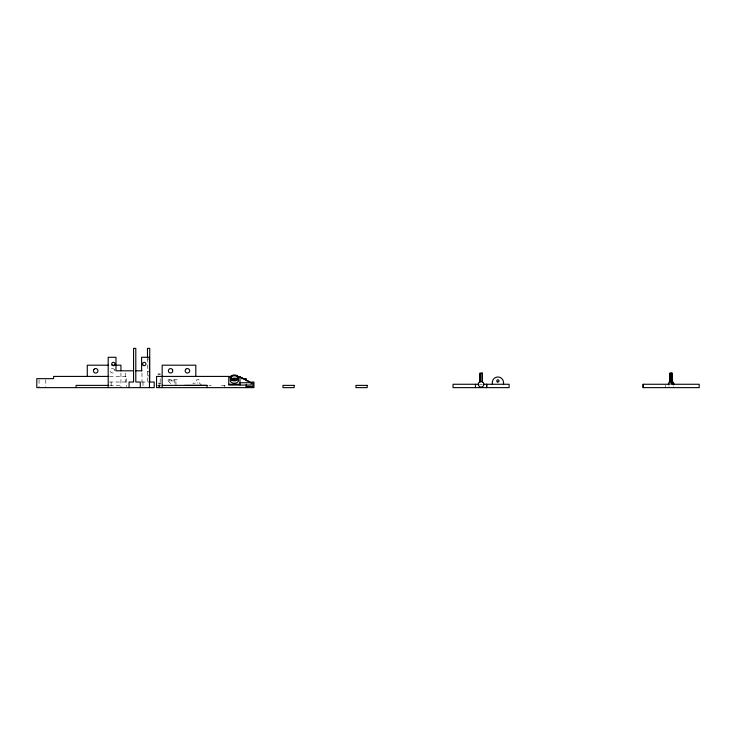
<?xml version="1.0" encoding="UTF-8"?>
<svg xmlns="http://www.w3.org/2000/svg" width="736" height="736" viewBox="0 0 736 736"><rect width="100%" height="100%" fill="white"/><g stroke="black" fill="none" stroke-linecap="round" stroke-linejoin="round"><path stroke-width="0.55" stroke-dasharray="3.68 2.76" d="M665.565 387.633L665.565 385.388M193.025 383.723L193.108 383.143L195.353 383.143M147.485 359.021L149.721 359.021M147.485 371.367L149.73 371.367M147.485 375.848L149.73 375.848M109.526 376.418L126.546 376.418L126.546 386.51M175.95 385.388L175.95 380.898L177.072 380.898L177.072 379.776L168.093 379.776L168.093 380.898L174.828 380.898M109.333 382.021L128.368 382.021M141.505 382.021L149.73 382.021M158.194 383.143L160.834 383.143L160.853 387.633M479.964 384.266L482.209 384.266M109.719 385.388L120.934 385.388M157.486 385.388L160.853 385.388M209.042 385.388L211.287 385.388M221.416 385.388L227.461 385.388M201.756 385.388L198.95 382.582L198.95 379.776L196.705 379.776L196.705 380.898L197.828 380.898L197.828 383.143M168.093 380.898L171.092 383.888M224.784 385.388L224.784 387.633M174.828 379.776L174.828 383.143M171.184 379.776L171.184 380.898M169.501 379.776L169.501 380.898M160.181 378.654L160.181 383.143M159.169 383.143L159.169 385.388M158.608 385.388L158.608 387.633M147.485 358.469L147.485 382.021M143.005 382.021L143.005 386.51M141.984 373.051L141.984 382.021M125.249 373.051L125.249 382.021M120.934 373.051L120.934 387.633M111.136 382.021L111.136 386.51M45.779 379.776L45.779 386.51M39.045 379.776L39.045 387.633M673.596 385.664A2.806 2.806 0 0 1 673.155 386.253M669.19 386.253A2.806 2.806 0 0 1 668.739 385.664M114.54 369.812L114.209 369.325A2.245 2.245 0 0 0 110.51 371.8L110.842 372.287A2.245 2.245 0 0 0 114.54 369.812M159.73 387.633L159.73 385.388L159.712 387.633"/><path stroke-width="1.1" d="M475.474 387.633L475.474 384.266M479.964 382.021L479.964 373.051L482.209 373.051L482.209 382.021M671.729 373.051L671.729 384.266L699.2 384.266L699.2 387.633L643.126 387.633L643.126 384.266L670.045 384.266L670.045 373.051L672.29 373.051L672.29 384.266L672.29 381.717M503.516 382.582L503.516 384.266L503.516 382.582A5.612 5.612 0 0 0 497.913 376.979A5.612 5.612 0 0 0 492.301 382.582L492.301 384.266M231.15 376.022L231.95 375.489M479.679 381.837A2.806 2.806 0 0 1 483.892 384.266A2.806 2.806 0 0 1 479.679 386.694A2.806 2.806 0 0 1 479.679 381.837L480.36 381.561M669.769 381.837L670.045 373.051M234.103 379.399C236.514 378.562 232.254 378.562 234.664 379.399M241.564 378.626L246.302 378.617L246.312 380.871M108.597 365.194L87.28 365.194L87.28 376.418M111.964 365.194L120.934 365.194L120.934 370.806M133.566 370.806L115.984 370.806L115.984 357.273L108.192 357.273L108.192 387.633M135.801 370.806L141.984 370.806M158.157 374.173L160.181 374.173M108.597 376.418L53.627 376.418L53.627 378.654L36.8 378.654L36.8 387.633L154.22 387.633L154.22 382.021L149.73 382.021L149.73 348.367L147.485 348.367L147.485 357.365M229.476 376.418L156.556 376.418L156.556 387.633L253.948 387.633L253.948 382.021L251.703 382.021L251.703 383.143L252.825 383.143L252.825 386.51L246.091 386.51M231.021 376.896L228.776 376.869L228.776 385.057L251.215 385.057L251.215 382.711L239.991 376.869L237.746 376.869M239.991 382.738L251.215 382.711L239.991 376.896L239.991 385.057M228.776 384.266L239.991 384.266M478.842 384.266L453.036 384.266L453.036 387.633L509.11 387.633L509.11 384.266L483.331 384.266M184.607 385.388L207.037 385.388L207.037 387.633M108.597 385.388L76.066 385.388L76.066 387.633M162.168 385.388L207.037 385.388M671.729 381.533L672.575 381.837M481.648 381.533L482.485 381.837M237.075 375.636L237.82 376.206M246.321 384.256L246.33 387.633M643.126 384.266L643.126 387.633M482.209 373.051L482.209 381.717M479.964 373.824L479.964 381.717M195.822 376.418L195.822 365.194L162.168 365.194L162.168 387.633M149.472 387.633L149.472 357.273L141.606 357.273L141.606 370.806M140.291 387.633L140.291 382.021L135.801 382.021L135.801 348.367L133.566 348.367L133.566 382.021L129.076 382.021L129.076 387.633M668.371 384.266A2.806 2.806 0 0 1 670.441 381.561M671.894 381.561A2.806 2.806 0 0 1 673.974 384.266M231.408 379.739A3.082 2.18 0 0 1 234.379 378.12A3.082 2.18 0 0 1 237.36 379.739M238.022 378.81A4.204 2.972 0 0 1 234.379 383.272A4.204 2.972 0 0 1 230.736 378.81M486.698 384.266L486.698 387.633L486.698 384.266M94.107 369.214L93.757 369.684A2.245 2.245 0 0 0 93.757 371.928L94.107 372.388A2.245 2.245 0 0 0 97.281 372.388L97.64 371.928A2.245 2.245 0 0 0 97.64 369.684L97.281 369.214A2.245 2.245 0 0 0 94.107 369.214M185.822 369.214L185.463 369.684A2.245 2.245 0 0 0 185.463 371.928L185.822 372.388A2.245 2.245 0 0 0 188.996 372.388L189.354 371.928A2.245 2.245 0 0 0 189.354 369.684L188.996 369.214A2.245 2.245 0 0 0 185.822 369.214M294.161 385.388L282.946 385.388L282.946 387.633L294.161 387.633L294.161 385.388M367.154 385.388L355.939 385.388L355.939 387.633L367.154 387.633L367.154 385.388M172.592 369.812L172.27 369.325A2.245 2.245 0 0 0 168.572 371.8L168.894 372.287A2.245 2.245 0 0 0 172.592 369.812M497.352 381.874A1.122 1.122 0 0 0 499.036 380.898A1.122 1.122 0 0 0 497.352 379.932A1.122 1.122 0 0 0 497.352 381.874M232.843 379.813A3.082 2.18 0 0 0 237.47 377.918A3.082 2.18 0 0 0 232.843 376.032A3.082 2.18 0 0 0 232.843 379.813M232.282 380.494A4.204 2.972 0 0 0 238.593 377.918A4.204 2.972 0 0 0 232.282 375.342A4.204 2.972 0 0 0 232.282 380.494M143.226 365.332A1.684 1.684 0 0 0 145.921 364.219A1.684 1.684 0 0 0 143.612 362.443A1.684 1.684 0 0 0 143.226 365.332M112.562 365.461A1.684 1.684 0 0 0 115.083 363.998A1.684 1.684 0 0 0 112.562 362.544A1.684 1.684 0 0 0 112.562 365.461"/></g></svg>
